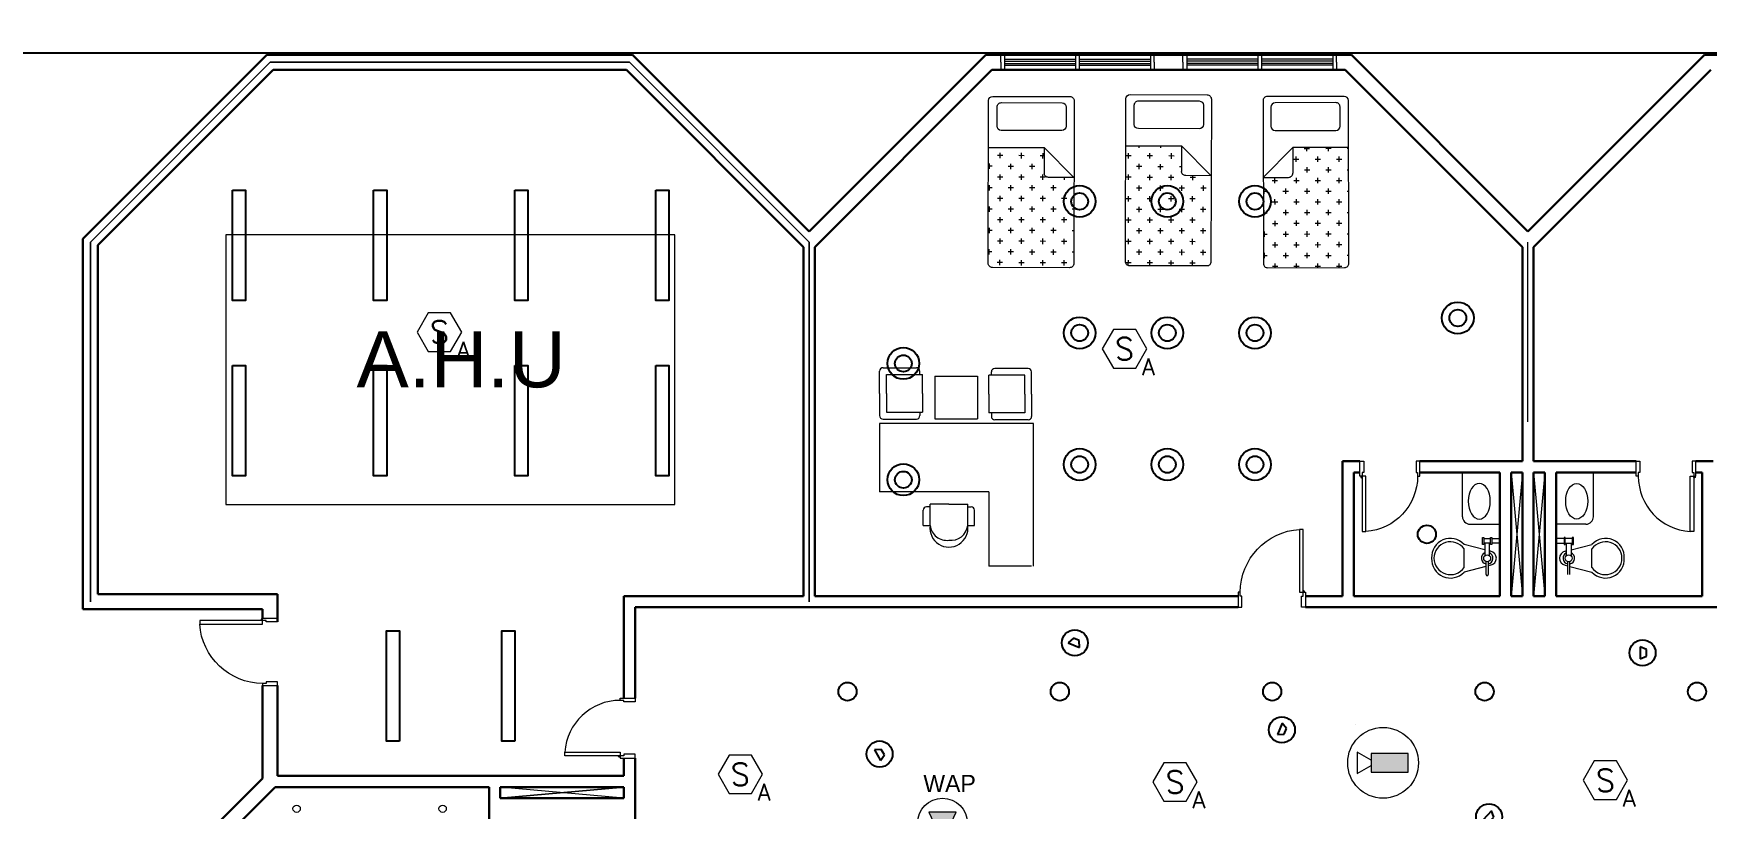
# Model space of a CAD drawing. Extents: x -15 to 31698, y 0 to 29135.
# Drawn here: x 7.04 to 29.38, y 367.44 to 377.78 of the extents above; entities that cross this region are included whole.
import ezdxf
from ezdxf.enums import TextEntityAlignment as Align

# ---------------------------------------------------------------- set-up
doc = ezdxf.new("R2010")
doc.units = 0
doc.header["$LTSCALE"] = 0.15
doc.layers.get('0').update_dxf_attribs({"color": 252})
for name, color, linetype in [('0 ARCH', 252, 'Continuous'), ('0 fire alarm', 252, 'Continuous'), ('0 lum', 252, 'Continuous'), ('0 sockets', 252, 'Continuous'), ('bound', 252, 'Continuous'), ('CCTV', 4, 'Continuous')]:
    doc.layers.add(name, color=color, linetype=linetype)
for name, color, linetype, lineweight in [('anal', 252, 'Continuous', 20), ('DOOR', 252, 'Continuous', 20), ('E-LT-CKT-NM', 7, 'Continuous', 30), ('FUR', 252, 'Continuous', 9), ('T-CCTV', 7, 'Continuous', 0), ('T-FIRE-B', 4, 'Continuous', 0), ('T-STRUCTURED', 7, 'Continuous', 0), ('T-TEXT', 2, 'Continuous', 0), ('wall', 252, 'Continuous', 30)]:
    doc.layers.add(name, color=color, linetype=linetype, lineweight=lineweight)
doc.styles.add('ROMANS', font='ROMANS.shx', dxfattribs={"width": 0.8})
doc.styles.add('SDC-TEXT-ARB', font='sdc-arb.shx')

# ---------------------------------------------------------------- blocks, each defined once
blk = doc.blocks.new('2')
at = {"color": 3}
blk.add_circle((0, 0, 3.4), 0.1215762673943033, dxfattribs=at)
blk = doc.blocks.new('5')
at = {"color": 3}
for radius in [0.2120042025500165, 0.1120042025500165]:
    blk.add_circle((0, 0, 4), radius, dxfattribs=at)
blk = doc.blocks.new('j')
at = {"color": 3, "elevation": 3.322104198844711}
blk.add_lwpolyline([(-0.08779318131075797, 0.7363961711915437), (0.08779318131075797, 0.7363961711915437), (0.08779318131075797, -0.7363961711915294), (-0.08779318131075797, -0.7363961711915294)], close=True, dxfattribs=at)
blk = doc.blocks.new('A$C48FC3568')
at = {"layer": 'FUR'}
h = blk.add_hatch(dxfattribs=at)
h.set_pattern_fill('CROSS', color=256, scale=0.5, style=0)
h.set_pattern_definition([(0, (-34.6087483947031, 58.23434870434289), (0.125, -0.125), [0.0625, -0.1875]), (270, (-34.5774983947031, 58.26559870434289), (-0.125, -0.125), [0.0625, -0.1875])])
h.paths.add_polyline_path([(1.054931206547643, 0.7028139061254066), (1.054931206547636, 0.9999999550226448), (0.04999990183380021, 0.9999999550226448, 0.4142135623730767), (-9.816619694902329e-08, 0.9499999550226477), (-9.816618984359593e-08, 0.0499999550226562, 0.4142135623731164), (0.04999990183380731, -4.497734806818698e-08), (1.401991171145177, -4.497735162090066e-08), (1.401991171145163, 0.6528139061254166), (1.10493120654764, 0.6528139061254095, -0.4142135623730784)])
for p, q in [((1.949999901833806, 0.9999999550226448), (0.04999990183380021, 0.9999999550226448)), ((1.401991171145163, 0.6528139061254166), (1.054931206547636, 0.9999999550226448)), ((1.054931206547636, 0.9999999550226448), (1.054931206547643, 0.7028139061254137)), ((-9.816619694902329e-08, 0.9499999550226477), (-9.816618984359593e-08, 0.0499999550226562)), ((1.602327888028356, 0.8585086231003061), (1.602327888028356, 0.1499601319880597)), ((1.877011384314223, 0.9085086231003032), (1.652327888028353, 0.9085086231003032)), ((1.927011384314227, 0.1499601319880526), (1.92701138431422, 0.8585086231003061)), ((1.999999901833803, 0.04999995502264909), (1.999999901833803, 0.9499999550226477)), ((1.401991171145163, 0.6528139061254166), (1.10493120654764, 0.6528139061254095)), ((1.40199117114517, -4.497735517361434e-08), (1.401991171145163, 0.6528139061254166)), ((1.652327888028353, 0.09996013198805542), (1.87701138431423, 0.09996013198805542)), ((0.04999990183380731, -4.497734806818698e-08), (1.949999901833806, -4.497735517361434e-08))]:
    blk.add_line(p, q, dxfattribs=at)
for centre, start, end in [((0.04999990183380021, 0.9499999550226477), 89.99999999999997, 180.0000000000004), ((1.949999901833806, 0.9499999550226477), 359.9999999999999, 89.99999999999997), ((1.652327888028353, 0.8585086231003061), 89.99999999999997, 179.9999999999999), ((1.877011384314223, 0.8585086231003061), 359.9999999999999, 89.99999999999925), ((1.10493120654764, 0.7028139061254137), 179.9999999999999, 270.0000000000007), ((0.04999990183380731, 0.0499999550226562), 179.9999999999999, 270.0000000000001), ((1.652327888028353, 0.1499601319880597), 179.9999999999999, 269.9999999999999), ((1.87701138431423, 0.1499601319880526), 269.9999999999992, 4.720328292585318e-13), ((1.949999901833806, 0.04999995502264909), 269.9999999999999, 359.9999999999999)]:
    blk.add_arc(centre, 0.05, start, end, dxfattribs=at)
blk = doc.blocks.new('D90')
at = {"layer": 'DOOR'}
for points in [[(0.03000000000000003, 0.2), (0.03000000000000002, 1.04), (0.07827586206896621, 1.04), (0.07827586206896622, 0.2)], [(0.03000000000000003, 0.2), (0, 0.2), (0, 0), (0.05000000000000004, 0), (0.05000000000000004, 0.1500000000000001), (0.03000000000000003, 0.1500000000000001)], [(0.87, 0.2), (0.9, 0.2), (0.9, 0), (0.85, 0), (0.85, 0.1500000000000001), (0.87, 0.1500000000000001)]]:
    blk.add_lwpolyline(points, close=True, dxfattribs=at)
blk.add_circle((0.02000000000000003, 0.21), 0.01, dxfattribs=at)
blk.add_arc((0.025058312578512, 0.1967295550185101), 0.8449480167164418, 0.2217688647613109, 86.38893699816434, dxfattribs=at)
blk = doc.blocks.new('D80')
at = {"layer": 'DOOR'}
for points in [[(0.03000000000000003, 0.2), (0.02999999999999999, 0.9399999999999998), (0.07805194805194872, 0.9399999999999998), (0.07805194805194876, 0.2)], [(0.03000000000000003, 0.2), (0, 0.2), (0, 0), (0.05000000000000004, 0), (0.05000000000000004, 0.1500000000000001), (0.03000000000000003, 0.1500000000000001)], [(0.77, 0.2), (0.8, 0.2), (0.8, 0), (0.75, 0), (0.75, 0.1500000000000001), (0.77, 0.1500000000000001)]]:
    blk.add_lwpolyline(points, close=True, dxfattribs=at)
blk.add_circle((0.02000000000000003, 0.21), 0.01, dxfattribs=at)
blk.add_arc((0.03000000000000003, 0.2), 0.74, 0, 86.27687523934209, dxfattribs=at)
blk = doc.blocks.new('ARCH')
at = {"layer": 'anal'}
for p, q in [((19.95821068044997, 377.3999999997881), (19.95821068044997, 377.4999999997881)), ((20.00821068044976, 377.4999999997881), (20.00821068044998, 377.2999999997882)), ((20.00821068044981, 377.4399999997883), (20.95821068045002, 377.4399999997882)), ((20.00821068044986, 377.4149999997883), (20.95821068045002, 377.4149999997882)), ((20.95821068045004, 377.4999999997881), (20.95821068044992, 377.2999999997882)), ((21.00821068044964, 377.4999999997881), (21.00821068044976, 377.2999999997882)), ((21.00821068044969, 377.4399999997882), (21.95821068045, 377.4399999997882)), ((21.00821068044969, 377.4149999997882), (21.95821068044999, 377.4149999997882)), ((21.95821068045003, 377.4999999997881), (21.95821068044992, 377.2999999997882)), ((22.00821068044993, 377.3999999997882), (22.00821068044993, 377.4999999997882)), ((22.39178932047476, 377.3999999997882), (22.39178932047476, 377.4999999997882)), ((22.44178932047466, 377.4999999997881), (22.44178932047478, 377.2999999997882)), ((23.39178932047501, 377.4399999997882), (22.44178932047469, 377.4399999997882)), ((23.39178932047501, 377.4149999997882), (22.4417893204747, 377.4149999997882)), ((23.39178932047505, 377.4999999997881), (23.39178932047493, 377.2999999997882)), ((23.44178932047465, 377.4999999997881), (23.44178932047478, 377.2999999997882)), ((24.39178932047488, 377.4399999997883), (23.44178932047468, 377.4399999997882)), ((24.39178932047484, 377.4149999997883), (23.44178932047468, 377.4149999997882)), ((24.39178932047493, 377.4999999997881), (24.39178932047471, 377.2999999997882)), ((24.44178932047472, 377.3999999997881), (24.44178932047472, 377.4999999997881)), ((10.20000000055492, 377.4000000005545), (7.799999999995944, 375.0000000015353)), ((7.800000000000491, 374.9999999999673), (10.1999999999924, 377.3999999999747)), ((15.00000000000759, 377.3999999999843), (10.20000000055492, 377.4000000005545)), ((10.20000000066133, 377.3999999992607), (14.99999999957694, 377.3999999999911)), ((17.39999999999585, 374.9999999995808), (15.00000000000759, 377.3999999999843)), ((14.99999999957694, 377.3999999999911), (17.39999999998903, 375.000000000011)), ((19.95821068044997, 377.3999999997882), (19.95821068045003, 377.2999999997882)), ((20.00821068044993, 377.3999999997882), (20.00821068044993, 377.2999999997882)), ((20.00821068044993, 377.3849999997881), (20.95821068044996, 377.3849999997881)), ((20.00821068044993, 377.3599999997882), (20.95821068044996, 377.3599999997882)), ((21.00821068044973, 377.3849999997881), (21.95821068044997, 377.3849999997882)), ((21.00821068044973, 377.3599999997882), (21.95821068044997, 377.3599999997882)), ((21.95821068044997, 377.3999999997882), (21.95821068044997, 377.2999999997882)), ((22.00821068044998, 377.3999999997882), (22.00821068044987, 377.2999999997882)), ((22.39178932047471, 377.3999999997882), (22.39178932047482, 377.2999999997882)), ((22.44178932047472, 377.3999999997882), (22.44178932047472, 377.2999999997882)), ((23.39178932047496, 377.3849999997881), (22.44178932047472, 377.3849999997882)), ((23.39178932047496, 377.3599999997882), (22.44178932047472, 377.3599999997882)), ((24.39178932047476, 377.3849999997881), (23.44178932047473, 377.3849999997881)), ((24.39178932047476, 377.3599999997882), (23.44178932047473, 377.3599999997882)), ((24.39178932047476, 377.3999999997882), (24.39178932047476, 377.2999999997882)), ((24.44178932047472, 377.3999999997882), (24.44178932047466, 377.2999999997882)), ((7.799999999995944, 375.0000000015353), (7.799999999995944, 370.199999999996)), ((7.800000000016862, 370.1999999999671), (7.800000000000491, 374.9999999999673)), ((17.39999999999312, 372.5999999999026), (17.39999999998949, 374.9999999999032)), ((17.39999999999267, 372.5999999999026), (17.39999999998903, 374.9999999999027)), ((17.40000000000859, 372.5999999999991), (17.4000000000004, 374.9999999999996)), ((17.40000000062431, 372.5999999989058), (17.40000000067297, 374.9999999989059)), ((17.400000000537, 372.5999999988995), (17.40000000058111, 374.9999999989)), ((17.40000000053609, 372.5999999988995), (17.40000000058066, 374.9999999988996)), ((17.40000000044969, 372.5999999988699), (17.40000000055201, 374.9999999988705)), ((17.40000000044878, 372.5999999988699), (17.40000000055155, 374.99999999887)), ((17.40000000046515, 372.5999999989663), (17.40000000056292, 374.9999999989669)), ((17.39999999917549, 372.6000000006648), (17.39999999906908, 375.0000000006649)), ((17.39999999908818, 372.6000000006584), (17.39999999897722, 375.000000000659)), ((17.39999999908818, 372.6000000006584), (17.39999999897676, 375.0000000006585)), ((17.39999999900087, 372.6000000006289), (17.39999999894811, 375.0000000006294)), ((17.39999999899996, 372.6000000006289), (17.39999999894766, 375.000000000629)), ((17.39999999901633, 372.6000000007253), (17.39999999895903, 375.0000000007258)), ((17.39999999999585, 372.5999999999959), (17.39999999999585, 374.9999999999959)), ((17.39999999990854, 372.5999999999892), (17.39999999990399, 374.9999999999897)), ((17.39999999990809, 372.5999999999892), (17.39999999990354, 374.9999999999893)), ((17.3999999992819, 370.2000000006652), (17.39999999999585, 374.9999999995808)), ((17.39999999998903, 375.000000000011), (17.40000000057566, 370.2000000005583)), ((27.00000000058056, 372.5999999997945), (27.00000000057602, 374.9999999997946)), ((27.00000000058102, 372.5999999997945), (27.00000000057647, 374.9999999997951)), ((27.00000000066833, 372.5999999998012), (27.00000000066833, 374.9999999998012)), ((26.9999999996888, 372.6000000005307), (26.99999999963151, 375.0000000005312)), ((26.99999999967243, 372.6000000004342), (26.99999999962014, 375.0000000004343)), ((26.99999999967334, 372.6000000004342), (26.99999999962059, 375.0000000004348)), ((26.99999999976065, 372.6000000004638), (26.99999999964924, 375.0000000004639)), ((26.99999999976065, 372.6000000004638), (26.9999999996497, 375.0000000004644)), ((26.99999999984797, 372.6000000004702), (26.99999999974155, 375.0000000004703)), ((27.00000000113763, 372.5999999987717), (27.0000000012354, 374.9999999987722)), ((27.00000000112126, 372.5999999986753), (27.00000000122403, 374.9999999986754)), ((27.00000000112217, 372.5999999986753), (27.00000000122449, 374.9999999986758)), ((27.00000000120857, 372.5999999987048), (27.00000000125313, 374.9999999987049)), ((27.00000000120948, 372.5999999987048), (27.00000000125359, 374.9999999987054)), ((27.00000000129679, 372.5999999987112), (27.00000000134545, 374.9999999987113)), ((27.00000000068106, 372.5999999998044), (27.00000000067288, 374.999999999805)), ((27.00000000066515, 372.599999999708), (27.00000000066151, 374.9999999997081)), ((27.0000000006656, 372.599999999708), (27.00000000066196, 374.9999999997086)), ((26.77500000095366, 371.925000000293), (26.92500000095375, 370.275000000293)), ((26.92500000095375, 371.925000000293), (26.77500000095366, 370.275000000293)), ((27.07500000377419, 371.9249999994208), (27.22500000377428, 370.2749999994208)), ((27.22500000377428, 371.9249999994208), (27.07500000377419, 370.2749999994208)), ((14.92499989969212, 367.5750000107373), (13.27499989969214, 367.7250000107373)), ((14.92499989969212, 367.7250000107373), (13.27499989969214, 367.5750000107373)), ((13.275, 367.5749999999999), (14.92499999999998, 367.725)), ((14.92500000000004, 367.5749999999999), (13.275, 367.725))]:
    blk.add_line(p, q, dxfattribs=at)
blk.add_lwpolyline([(15.60713637046422, 375.0988863764027), (9.607136370464218, 375.0988863764027), (9.607136370464218, 371.4988863764027), (15.60713637046422, 371.4988863764027)], close=True, dxfattribs=at)
at = {"layer": 'FUR'}
for p, q in [((18.34126911502819, 372.980230520812), (18.34126911502825, 373.2773733779551)), ((18.38698340074246, 373.3230876636693), (18.83269768645705, 373.3230876636693)), ((18.43269768645667, 373.2316590922409), (18.91269768645669, 373.2316590922409)), ((18.43269768645667, 372.980230520812), (18.43269768645667, 373.2316590922409)), ((18.87841197217132, 373.2316590922409), (18.87841197217132, 373.2773733779551)), ((18.91269768645669, 372.980230520812), (18.91269768645669, 373.2316590922409)), ((19.07800093282846, 373.2112614064696), (19.64942950425695, 373.2112614064697)), ((19.07800093282846, 373.2112614064696), (19.07800093282846, 372.6398328350411)), ((19.64942950425695, 373.2112614064697), (19.64942950425695, 372.6398328350411)), ((19.79927446739061, 372.9706346326093), (19.79927446739061, 373.2220632040381)), ((20.27927446739063, 373.2220632040381), (19.79927446739061, 373.2220632040381)), ((19.83356018167599, 373.2220632040381), (19.83356018167599, 373.2677774897525)), ((20.32498875310484, 373.3134917754667), (19.87927446739026, 373.3134917754667)), ((20.27927446739063, 372.9706346326094), (20.27927446739063, 373.2220632040381)), ((20.37070303881911, 372.9706346326094), (20.37070303881911, 373.2677774897525)), ((18.34126911502819, 372.980230520812), (18.34126911502825, 372.6830876636694)), ((18.43269768645667, 372.980230520812), (18.43269768645667, 372.7288019493836)), ((18.91269768645669, 372.980230520812), (18.91269768645669, 372.7288019493836)), ((19.79927446739061, 372.9706346326093), (19.79927446739061, 372.719206061181)), ((20.27927446739063, 372.9706346326094), (20.27927446739063, 372.719206061181)), ((20.37070303881911, 372.9706346326094), (20.37070303881911, 372.6734917754668)), ((18.43269768645667, 372.7288019493836), (18.91269768645669, 372.7288019493836)), ((18.87841197217132, 372.7288019493836), (18.87841197217132, 372.6830876636694)), ((20.27927446739063, 372.719206061181), (19.79927446739061, 372.719206061181)), ((19.83356018167599, 372.719206061181), (19.83356018167605, 372.6734917754668)), ((20.39463178168632, 372.5788697453277), (18.3374889245435, 372.5788697453277)), ((18.3374889245435, 372.5788697453277), (18.3374889245435, 371.6645840310418)), ((18.38698340074246, 372.6373733779552), (18.83269768645705, 372.6373733779552)), ((19.07800093282846, 372.6398328350411), (19.64942950425695, 372.6398328350411)), ((20.3249887531049, 372.6277774897526), (19.87927446739026, 372.6277774897526)), ((20.39463178168632, 370.6742358561075), (20.39463178168632, 372.5788697453277)), ((26.12500000000022, 371.3347963111623), (26.12500000000011, 371.9252849585796)), ((27.87499999999977, 371.3347963111623), (27.87499999999989, 371.9252849585796)), ((19.79927446739067, 371.6645840310418), (18.3374889245435, 371.6645840310418)), ((19.79927446739067, 371.6645840310418), (19.79927446739067, 370.6742358561075)), ((18.92342800047949, 371.2158299073991), (18.92342800047949, 371.4202227369576)), ((19.01485657190797, 371.4659370226719), (18.96914228619375, 371.4659370226719)), ((19.26628514333681, 371.5002227369579), (19.01485657190797, 371.5002227369579)), ((19.01485657190802, 371.2158299073991), (19.01485657190797, 371.5002227369579)), ((19.26628514333681, 371.5002227369579), (19.51771371476458, 371.5002227369579)), ((19.51771371476458, 371.2158299073991), (19.51771371476458, 371.5002227369579)), ((19.51771371476458, 371.4659370226719), (19.56342800047885, 371.4659370226719)), ((19.60914228619306, 371.2158299073991), (19.60914228619312, 371.4202227369577)), ((18.92342800047949, 371.2158299073991), (19.01485657190802, 371.2158299073991)), ((19.51771371476458, 371.2158299073991), (19.60914228619306, 371.2158299073991)), ((26.22500000000013, 371.2347963111622), (26.62499999999999, 371.234796311162)), ((27.77499999999986, 371.2347963111622), (27.375, 371.234796311162)), ((26.42441096498009, 370.8928929608605), (26.14624510580813, 370.965459849808)), ((26.39334440663583, 371.0581220856229), (26.40878811289655, 371.0581220855136)), ((26.39334440597974, 370.9654598480586), (26.39334440663583, 371.0581220856229)), ((26.40878811224047, 370.9654598479492), (26.39334440597974, 370.9654598480586)), ((26.40878811289655, 371.0581220855136), (26.40878811224047, 370.9654598479492)), ((26.40878811278719, 371.0426783792527), (26.50145035035154, 371.042678378597)), ((26.50145034991419, 370.9809035535541), (26.40878811234983, 370.9809035542098)), ((26.42423181861056, 370.9809035541007), (26.42423181743401, 370.8147200085114)), ((26.48600664247351, 370.8142381644388), (26.48600664365346, 370.9809035536632)), ((26.50145034980482, 370.965459847293), (26.50145035046091, 371.0581220848576)), ((26.51689405606555, 370.9654598471839), (26.50145034980482, 370.965459847293)), ((26.50145035046091, 371.0581220848576), (26.51689405672163, 371.0581220847482)), ((26.51689405672163, 371.0581220847482), (26.51689405606555, 370.9654598471839)), ((26.51689405661227, 371.0426783784874), (26.62500000043735, 371.042678377722)), ((26.62499999999999, 370.9809035526791), (26.51689405617491, 370.9809035534445)), ((27.48310594338772, 371.0426783784874), (27.37499999956264, 371.042678377722)), ((27.37499999999999, 370.9809035526791), (27.48310594382507, 370.9809035534445)), ((27.48310594327835, 371.0581220847482), (27.48310594393444, 370.9654598471839)), ((27.49854964953908, 371.0581220848576), (27.48310594327835, 371.0581220847482)), ((27.48310594393444, 370.9654598471839), (27.49854965019517, 370.965459847293)), ((27.49854965019517, 370.965459847293), (27.49854964953908, 371.0581220848576)), ((27.5912118872128, 371.0426783792527), (27.49854964964845, 371.042678378597)), ((27.4985496500858, 370.9809035535541), (27.59121188765015, 370.9809035542098)), ((27.51399335752648, 370.8142381644388), (27.51399335634652, 370.9809035536632)), ((27.5755890350199, 370.8928929608605), (27.85375489419186, 370.965459849808)), ((27.57576818138943, 370.9809035541007), (27.57576818256597, 370.8147200085114)), ((27.60665559336416, 371.0581220856229), (27.59121188710343, 371.0581220855136)), ((27.59121188710343, 371.0581220855136), (27.59121188775952, 370.9654598479492)), ((27.59121188775952, 370.9654598479492), (27.60665559402025, 370.9654598480586)), ((27.60665559402025, 370.9654598480586), (27.60665559336416, 371.0581220856229)), ((26.14624510362136, 370.6565857245935), (26.14624510537077, 370.9036850247651)), ((26.43967552191906, 370.5639234849518), (26.4396755231437, 370.7368991725543)), ((26.47056293566515, 370.7368991723356), (26.47056293444052, 370.5639234847331)), ((26.50145034914873, 370.8727976097289), (26.48562672774323, 370.8769241681539)), ((27.49854965085125, 370.8727976097289), (27.51437327225675, 370.8769241681539)), ((27.52943706433484, 370.7368991723356), (27.52943706555947, 370.5639234847331)), ((27.56032447808092, 370.5639234849518), (27.56032447685629, 370.7368991725543)), ((27.85375489637863, 370.6565857245935), (27.85375489462921, 370.9036850247651)), ((20.37070303881911, 370.6742358561075), (19.79927446739067, 370.6742358561075)), ((26.43940989093152, 370.6712881308781), (26.14624510318401, 370.5948108995506)), ((26.50145034783667, 370.6874731346002), (26.47030965847511, 370.6793497453273)), ((27.49854965216331, 370.6874731346002), (27.52969034152488, 370.6793497453273)), ((27.56059010906846, 370.6712881308781), (27.85375489681598, 370.5948108995506))]:
    blk.add_line(p, q, dxfattribs=at)
for centre, radius in [((26.4551192297107, 370.7801353724926), 0.04633111878217733), ((27.54488077028929, 370.7801353724926), 0.04633111878217733), ((10.55482386297725, 367.4361487549803), 0.0487500000000007), ((12.5048238629773, 367.4361487549803), 0.0487500000000007)]:
    blk.add_circle(centre, radius, dxfattribs=at)
for centre, radius, start, end in [((18.38698340074246, 373.2773733779551), 0.04571428571428, 89.99999999999676, 179.9999999999968), ((18.83269768645705, 373.2773733779551), 0.04571428571428, 359.9999999999968, 89.99999999999676), ((19.87927446739026, 373.2677774897523), 0.04571428571428, 90.0000000000016, 180.0000000000015), ((20.32498875310484, 373.2677774897523), 0.04571428571428, 1.635460474473213e-12, 90.0000000000016), ((18.38698340074246, 372.6830876636694), 0.04571428571428, 179.9999999999968, 269.9999999999984), ((18.83269768645705, 372.6830876636694), 0.04571428571428, 269.9999999999984, 359.9999999999968), ((19.87927446739026, 372.6734917754668), 0.04571428571428, 180.0000000000015, 270.0000000000016), ((20.32498875310484, 372.6734917754668), 0.04571428571428, 270.0000000000016, 1.635460474473213e-12), ((18.96914228619375, 371.4202227369576), 0.04571428571428, 90, 179.9999999999984), ((19.56342800047885, 371.4202227369577), 0.04571428571428, 7.016477563892661e-15, 90), ((19.26628514333681, 371.1824312956875), 0.2536371301581272, 172.4333903091779, 7.566609690822121), ((19.23837444284278, 371.2437406078926), 0.2252537365489958, 187.1176884168436, 277.1176884168437), ((19.29419584382977, 371.2437406078926), 0.2252537365489958, 262.8823115831547, 352.8823115831547), ((26.22500000000036, 371.3347963111623), 0.1, 180, 270), ((27.77499999999964, 371.3347963111623), 0.1, 269.9999999999999, 359.9999999999999), ((25.9634286873686, 370.7948779379699), 0.2500413262142807, 43.01721959435805, 183.379999594355), ((25.96484024200833, 370.7789832754765), 0.2201334462061219, 34.50542959435562, 179.6999995943561), ((28.03515975799166, 370.7789832754765), 0.2201334462061219, 0.3000004056437992, 145.4945704056443), ((28.03657131263139, 370.7948779379699), 0.2500413262142807, 356.6200004056448, 136.9827804056418), ((25.96342868715987, 370.7653928139771), 0.2500413262142807, 176.6199995943595, 316.98279959436), ((25.96484024202459, 370.7812874764506), 0.2201334462061219, 180.2999995943582, 325.4945995943585), ((26.4551192297107, 370.7801353724926), 0.07721853130362888, 113.4136995943551, 258.1236995943591), ((26.4551192297107, 370.7801353724926), 0.07721853130362888, 281.4229995943563, 67.14952959435429), ((26.48446227160604, 370.7801353722848), 0.09420660819042723, 280.3888995943601, 79.61113959435976), ((27.51553772839394, 370.7801353722848), 0.09420660819042723, 100.3888604056401, 259.6111004056398), ((27.54488077028929, 370.7801353724926), 0.07721853130362888, 112.8504704056456, 258.5770004056436), ((27.54488077028929, 370.7801353724926), 0.07721853130362888, 281.8763004056407, 66.5863004056448), ((28.0351597579754, 370.7812874764506), 0.2201334462061219, 214.5054004056413, 359.7000004056416), ((28.03657131284012, 370.7653928139771), 0.2500413262142807, 223.0172004056398, 3.380000405640353), ((26.4551192281799, 370.5639234848422), 0.01544370626072578, 179.9999995943579, 359.9999995943579)]:
    blk.add_arc(centre, radius, start, end, dxfattribs=at)
at = {"layer": 'FUR', "extrusion": (0, 0, -1)}
blk.add_ellipse((26.34931582554622, 371.5406062983698), major_axis=(2.025047340451606e-14, 0.2376229259659225), ratio=0.6190463469120988, start_param=3.141592653589654, end_param=9.42477796076924, dxfattribs=at)
at = {"layer": 'FUR'}
blk.add_ellipse((27.65068417445377, 371.5406062983698), major_axis=(-1.978146994925178e-14, 0.2376229259659225), ratio=0.6190463469120988, start_param=3.141592653589654, end_param=9.42477796076924, dxfattribs=at)
at = {"layer": 'wall'}
for p, q in [((7.699999999999999, 375.0414213562373), (10.15857864376269, 377.5)), ((10.15857864376269, 377.5), (15.04142135623731, 377.5)), ((15.04142135623731, 377.5), (17.40000000001342, 375.1414213562239)), ((17.40000000001342, 375.1414213562239), (19.75857864443821, 377.4999999997799)), ((19.75857864443821, 377.4999999997799), (24.64142135648648, 377.4999999997966)), ((24.64142135648648, 377.4999999997966), (27.00000000014723, 375.1414213561443)), ((27.00000000014723, 375.1414213561443), (29.3585786443813, 377.4999999988652)), ((29.3585786443813, 377.4999999988652), (34.2414213571528, 377.4999999996081)), ((7.900000000000002, 374.9585786437627), (10.24142135623731, 377.3)), ((10.24142135623731, 377.3), (14.9585786437627, 377.3)), ((14.9585786437627, 377.3), (17.32499999999999, 374.9335786437627)), ((17.47500000000001, 374.9335786437604), (19.84142135689154, 377.2999999997802)), ((19.84142135689154, 377.2999999997802), (24.55857864401235, 377.2999999997963)), ((24.55857864401235, 377.2999999997963), (26.925, 374.9335786438172)), ((27.075, 374.9335786435651), (29.44142135683094, 377.2999999988778)), ((7.699999999999999, 370.1), (7.699999999999999, 375.0414213562373)), ((7.900000000000002, 370.3), (7.900000000000002, 374.9585786437627)), ((17.32499999999999, 374.9335786437627), (17.325, 370.275)), ((17.47500000000001, 374.9335786437604), (17.47500000000001, 370.275)), ((26.925, 374.9335786438172), (26.925, 372.0749999999999)), ((27.075, 374.9335786435651), (27.075, 372.0749999999999)), ((24.52499999999998, 372.075), (24.52499999999998, 370.275)), ((24.75611897395601, 372.075), (24.52499999999998, 372.075)), ((26.92499999999999, 372.0749999999999), (25.55611897395602, 372.075)), ((26.925, 372.0749999999999), (26.62499999999999, 372.075)), ((27.375, 372.075), (27.075, 372.075)), ((27.075, 372.075), (28.44388102604398, 372.075)), ((29.24388102604397, 372.075), (29.475, 372.075)), ((24.67499999999999, 371.925), (24.675, 370.2749999999999)), ((24.75611897395601, 371.925), (24.67499999999999, 371.925)), ((26.62499999999999, 371.925), (25.55611897395602, 371.925)), ((26.62499999999999, 371.925), (26.62499999999999, 370.275)), ((26.775, 371.925), (26.775, 370.275)), ((26.92500000092711, 371.925), (26.775, 371.925)), ((26.925, 371.9249999898017), (26.92499999999998, 370.2750000107845)), ((27.22499999999999, 371.925), (27.075, 371.925)), ((27.075, 371.925), (27.075, 370.275)), ((27.225, 370.275000040938), (27.22499999999999, 371.925)), ((27.375, 370.275), (27.375, 371.925)), ((27.375, 371.925), (28.44388102604398, 371.925)), ((29.24388102604397, 371.925), (29.325, 371.925)), ((29.325, 371.925), (29.325, 370.275)), ((7.900000000000002, 370.3), (10.3, 370.3)), ((10.3, 370.3), (10.3, 369.929700192906)), ((17.325, 370.275), (14.925, 370.275)), ((14.925, 370.275), (14.925, 368.9124057802866)), ((23.12734025443275, 370.275), (17.47500000000001, 370.275)), ((24.52499999999998, 370.275), (24.02734025443275, 370.275)), ((26.62499999999999, 370.275), (24.675, 370.2749999999999)), ((26.92499999999998, 370.275), (26.775, 370.275)), ((27.22500000372162, 370.275), (27.07500000382684, 370.275)), ((29.325, 370.275), (27.37499999999999, 370.275)), ((7.699999999999999, 370.1), (10.1, 370.1)), ((10.1, 370.1), (10.1, 369.979700192906)), ((17.4, 370.125), (15.075, 370.125)), ((15.075, 370.125), (15.075, 368.9124057802866)), ((23.12734025443275, 370.125), (17.32500000006598, 370.125)), ((29.97265974556724, 370.125), (24.02734025443276, 370.125)), ((30.02265974556724, 370.125), (27.07500000094019, 370.125)), ((10.1, 369.079700192906), (10.1, 367.8414213562372)), ((10.3, 369.079700192906), (10.3, 367.875)), ((14.925, 368.1124057802866), (14.925, 367.8749999999999)), ((15.075, 368.1124057802866), (15.075, 367.724999999979)), ((7.699999999999999, 365.4414213562373), (10.1, 367.8414213562372)), ((10.09999999999999, 367.8414213562373), (7.700000000000014, 365.4414213562374)), ((10.3, 367.875), (14.925, 367.8749999999999)), ((14.925, 367.875), (10.30000000000004, 367.875)), ((15.07500000000001, 367.875), (15.07500000000001, 365.325)), ((15.07500000000001, 365.325), (15.07499999999996, 367.875)), ((7.900000000000002, 365.3585786437627), (10.26642135623732, 367.725)), ((10.26642135623726, 367.725), (7.900000000000002, 365.3585786437627)), ((10.26642135623732, 367.725), (13.12499999999997, 367.725)), ((13.12499999999997, 367.725), (10.26642135623726, 367.725)), ((13.12499999999997, 367.725), (13.12499999999997, 366.2006349907278)), ((14.92499999999998, 367.725), (13.27500001780228, 367.725)), ((14.92499999999998, 367.725), (13.27499999999995, 367.725)), ((13.275, 367.725), (13.275, 367.5749999999999)), ((13.27500001780336, 367.725), (14.92499978158125, 367.725)), ((14.925, 367.7250000000001), (14.925, 367.5749999999999)), ((14.92499999999998, 367.725), (14.92499999999998, 367.5749999999999)), ((14.92499999999998, 367.7249999999999), (14.92500000000004, 367.5749999999999)), ((13.275, 367.5749999999999), (14.92500000000004, 367.5749999999999))]:
    blk.add_line(p, q, dxfattribs=at)
at = {"layer": 'DOOR', "xscale": -1}
for name, p, rotation in [('D80', (24.75611897395601, 372.075), 180), ('D90', (10.3, 369.979700192906), 90)]:
    blk.add_blockref(name, p, dxfattribs=dict(at, rotation=rotation))
at = {"layer": 'DOOR'}
for p, rotation in [((29.24388102604397, 372.075), 179.9999999999999), ((15.075, 368.1124057802866), 90)]:
    blk.add_blockref('D80', p, dxfattribs=dict(at, rotation=rotation))
at = {"layer": 'DOOR', "xscale": -1}
blk.add_blockref('D90', (24.02734025443275, 370.125), dxfattribs=at)
at = {"layer": 'FUR'}
for p, xscale, yscale, zscale, rotation in [((21.62355023366997, 374.6834359366193), -1.142857142856969, 1.142857142856997, 1.142857142856983, 269.8740982340422), ((19.79099949934094, 374.6601266432934), -1.142857142856969, 1.142857142856997, 1.142857142856983, 269.8740982340422), ((24.60900049913711, 374.6601266432934), 1.142857142856969, 1.142857142856969, 1.142857142856969, 90.12590176595786)]:
    blk.add_blockref('A$C48FC3568', p, dxfattribs=dict(at, xscale=xscale, yscale=yscale, zscale=zscale, rotation=rotation))
at = {"layer": 'anal', "insert": (11.35419519399363, 373.810651082285), "char_height": 0.75, "width": 4.8, "attachment_point": 1}
blk.add_mtext('{\\fArial|b0|i0|c0|p34;A.H.U}', dxfattribs=at)
blk = doc.blocks.new('sound')
at = {"color": 2}
for p, q in [((157.8059647772592, 349.721353465394), (157.7238885082832, 349.6821695768141)), ((157.8059647772592, 349.558042099436), (157.8059647772592, 349.721353465394)), ((157.7238885082832, 349.6821695768141), (157.7238885082832, 349.597225988016)), ((157.7238885082832, 349.597225988016), (157.8059647772592, 349.558042099436))]:
    blk.add_line(p, q, dxfattribs=at)
blk.add_circle((157.7742418568646, 349.6396977824154), 0.1739968128397205, dxfattribs=at)
blk = doc.blocks.new('LEGEND_dwg_WAP-CEILING-1155327-TELECOMMUNICATION LEGEND_ GENERAL NOTES _SYMBOLS _ ABBREVIATIONS')
at = {"layer": 'T-STRUCTURED'}
blk.add_hatch(color=256, dxfattribs=at).paths.add_polyline_path([(-3.383959779057477e-14, -183.7712917427998), (-137.5, 110.9015160102863), (137.5, 110.9015160102862)], flags=0)
at = {"layer": 'T-STRUCTURED', "flags": 128}
blk.add_lwpolyline([(137.5, 110.9015160102863), (-137.5, 110.9015160102863), (0, -183.7712917427998)], close=True, dxfattribs=at)
at = {"layer": 'T-STRUCTURED'}
blk.add_circle((0, 0), 249.9039671577632, dxfattribs=at)
blk = doc.blocks.new('f10')
at = {"xscale": 0.01150579243575653, "yscale": 0.01150579243575653, "zscale": 0.01150579243575653}
blk.add_blockref('LEGEND_dwg_WAP-CEILING-1155327-TELECOMMUNICATION LEGEND_ GENERAL NOTES _SYMBOLS _ ABBREVIATIONS', (29.60098303262801, -78.29343119247608), dxfattribs=at)
at = {"color": 4}
blk.add_attdef('WAP', (27.38795591821238, -74.7156349698198), '', height=1.987488426107402, dxfattribs=at)
blk = doc.blocks.new('SA-F')
blk.add_lwpolyline([(200, 0), (100, 173.2050807568877), (-99.99999999999994, 173.2050807568878), (-200, 2.842170943040401e-14), (-100.0000000000001, -173.2050807568877), (99.99999999999989, -173.2050807568878)], close=True)
at = {"layer": 'T-TEXT', "style": 'ROMANS'}
blk.add_attdef('S', text='', height=200, dxfattribs=at).set_placement((0, 0, 5.6483151e-09), align=Align.MIDDLE)
blk.add_attdef('A', text='', height=150, dxfattribs=at).set_placement((214.9312251703238, -161.2782464248158), align=Align.MIDDLE_CENTER)
blk = doc.blocks.new('LEGEND_dwg_CCTV DOME-1155345-TELECOMMUNICATION LEGEND_ GENERAL NOTES _SYMBOLS _ ABBREVIATIONS')
at = {"layer": 'T-CCTV'}
blk.add_hatch(color=256, dxfattribs=at).paths.add_polyline_path([(255.0348131014907, -95.2455867377139), (-120.1044060465938, -95.24558707972756), (-120.1044062197325, 95.24558639570749), (255.0348129283521, 95.2455867377139)], flags=0)
at = {"layer": 'T-CCTV', "flags": 128}
for points in [[(-120.1044061556604, 27.62195949361922), (-261.6345616100298, 107.5899068592626), (-261.6345616100298, -107.5899077737849), (-120.1044061106659, -27.62196017763927)], [(255.0348131014907, -95.2455867377139), (255.0348131014907, 95.2455867377139), (-120.1044062197325, 95.2455867377139), (-120.1044062197325, -95.24558707972756), (255.0348131014907, -95.24558707972756)]]:
    blk.add_lwpolyline(points, dxfattribs=at)
at = {"layer": 'T-CCTV'}
blk.add_circle((0, 0), 358.1626702163066, dxfattribs=at)
blk = doc.blocks.new('RG CAMERA')
at = {"layer": 'CCTV', "xscale": 1.150579243575653, "yscale": 1.150579243575653, "zscale": 1.150579243575653}
blk.add_blockref('LEGEND_dwg_CCTV DOME-1155345-TELECOMMUNICATION LEGEND_ GENERAL NOTES _SYMBOLS _ ABBREVIATIONS', (101764.5476256714, 50919.32149697896), dxfattribs=at)
at = {"layer": 'E-LT-CKT-NM', "style": 'SDC-TEXT-ARB'}
blk.add_attdef('RG', (101446.9606800745, 51364.49233380426), '', height=326.1161533250373, dxfattribs=at)

msp = doc.modelspace()

# ---------------------------------------------------------------- linework, layer by layer
at = {"layer": 'bound', "color": 2}
msp.add_lwpolyline([(91.92759338038718, 377.7848784862957), (94.45150362783818, 377.7848784862957), (94.45150362783816, 313.1586594210506), (-14.96819879386351, 313.1586594210506), (-14.9681987938635, 377.5265598245314), (94.66480881115831, 377.5265598245314)], dxfattribs=at)

# ---------------------------------------------------------------- block references
at = {"xscale": 0.1157527098878497, "yscale": 0.1157527098878497, "zscale": 0.1157527098878497}
msp.add_blockref('f10', (15.75478960970924, 376.3069068327326), dxfattribs=at).add_auto_attribs({'WAP': 'WAP'})
at = {"layer": '0 ARCH', "color": 2}
msp.add_blockref('ARCH', (0, 0), dxfattribs=at)
at = {"layer": '0 fire alarm', "color": 2}
ref = msp.add_blockref('RG CAMERA', (-91.65906886817027, 309.6442276751064), dxfattribs=dict(at, xscale=0.001147, yscale=0.001147, zscale=0.001147))
ref.add_attrib('RG', 'RG', (24.7005950318752, 368.5593003819799), dxfattribs={"layer": 'E-LT-CKT-NM', "height": 0.003740552278638177, "style": 'SDC-TEXT-ARB'})
at = {"layer": '0 lum'}
for name, p in [('j', (9.785000000000002, 374.9583333333333, 4)), ('j', (11.67, 374.9583333333333, 4)), ('j', (13.555, 374.9583333333333, 4)), ('j', (15.44, 374.9583333333333, 4)), ('5', (21.01231601766865, 375.5437499998351, 3.493999996781349)), ('5', (22.18321067844576, 375.5437499998351, 3.493999996781349)), ('5', (23.35410533922287, 375.5437499998351, 3.493999996781349)), ('5', (26.0628416443239, 373.9874992370603, 3.493999996781349)), ('5', (26.0628416443239, 373.9874992370603, 3.493999996781349)), ('5', (26.0628416443239, 373.9874992370603, 3.493999996781349)), ('5', (26.0628416443239, 373.9874992370603, 3.493999996781349)), ('5', (21.01231601766865, 373.7874999998901, 3.493999996781349)), ('5', (22.18321067844576, 373.7874999998901, 3.493999996781349)), ('5', (23.35410533922287, 373.7874999998901, 3.493999996781349)), ('5', (18.65821067844578, 373.3807190958403, 3.493999996781349)), ('j', (9.785, 372.6166666666667, 4)), ('j', (11.67, 372.6166666666667, 4)), ('j', (13.555, 372.6166666666667, 4)), ('j', (15.44, 372.6166666666667, 4)), ('5', (21.01231601766865, 372.031249999945, 3.493999996781349)), ('5', (22.18321067844576, 372.031249999945, 3.493999996781349)), ('5', (23.35410533922287, 372.031249999945, 3.493999996781349)), ('5', (18.65821067844578, 371.8278595479201, 3.493999996781349)), ('2', (25.64999999999999, 371.1, 3.097999997437))]:
    msp.add_blockref(name, p, dxfattribs=at)
for name, p, rotation in [('j', (11.84166666666667, 369.075, 4), 179.9999999999991), ('j', (13.38333333333333, 369.0749999999999, 4), 179.9999999999991), ('2', (17.91136363636215, 369, 3.497999997437), 90.27402691232967), ('2', (20.74772727272437, 369, 3.497999997437), 90.27402691232967), ('2', (23.58409090908658, 369, 3.497999997437), 90.27402691232967), ('2', (26.42045454544881, 369, 3.497999997437), 90.27402691232967), ('2', (29.25681818181103, 369, 3.497999997437), 90.27402691232967)]:
    msp.add_blockref(name, p, dxfattribs=dict(at, rotation=rotation))
at = {"layer": '0 sockets', "color": 3}
for p, rotation in [((-240.357256836521, 650.4710716732905), 247.2255256573748), ((186.3050804874572, 719.1569968505047), 180), ((304.5350489043606, 629.793778906537), 157.2254520006979), ((-17.49259411100667, 750.0781803577415), 209.6473191658429), ((380.6445540638568, 514.6646121415935), 136.8751119559533)]:
    msp.add_blockref('sound', p, dxfattribs=dict(at, rotation=rotation))
at = {"layer": 'T-FIRE-B', "xscale": 0.001487761816891826, "yscale": 0.001487761816891826, "zscale": 0.001487761816891826}
for p in [(12.46187783839149, 373.7990551618204), (21.61211155020221, 373.57549579734), (16.48033562634487, 367.8955692562449), (22.28621261975901, 367.793042568981), (28.03359989214483, 367.8160587640814)]:
    msp.add_blockref('SA-F', p, dxfattribs=at).add_auto_attribs({'S': 'S', 'A': 'A'})

doc.saveas('drawing.dxf')
